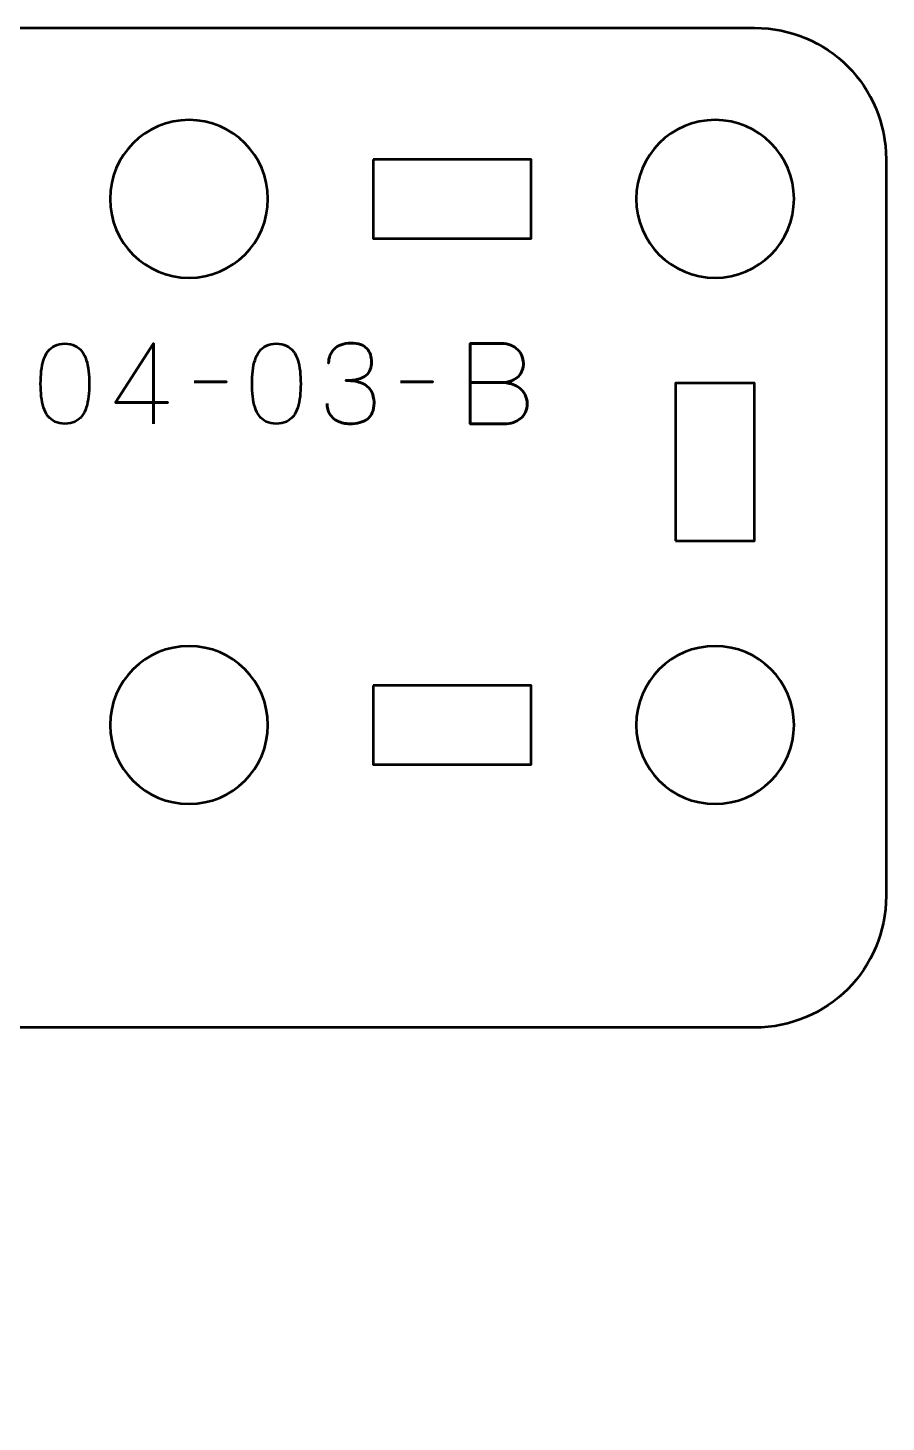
# Model space of a CAD drawing. Header units: centimetres. Extents: x -18.1 to -2.8, y -20.5 to -9.2.
# Drawn here: x -6.11 to -2.85, y -20.5 to -15.2 of the extents above; entities that cross this region are included whole.
import ezdxf

# ---------------------------------------------------------------- set-up
doc = ezdxf.new("R2010")
doc.units = ezdxf.units.CM
doc.header["$MEASUREMENT"] = 0
doc.layers.add('Layer 1', color=7, linetype='Continuous')

msp = doc.modelspace()

# ---------------------------------------------------------------- linework, layer by layer
at = {"layer": 'Layer 1', "color": 250, "lineweight": 53}
msp.add_open_spline([(-3.54999, -19.00001), (-3.54999, -19.00001), (-3.34994, -19.00002), (-3.34994, -19.00002), (-3.34994, -19.00002), (-3.07297, -19.00002), (-2.84998, -18.77707), (-2.84998, -18.49993), (-2.84998, -18.49993), (-2.84998, -18.49993), (-2.84998, -15.70006), (-2.84998, -15.70006), (-2.84998, -15.70006), (-2.84998, -15.42306), (-3.07297, -15.19997), (-3.34994, -15.19997), (-3.34994, -15.19997), (-3.34994, -15.19997), (-9.64991, -15.19997), (-9.64991, -15.19997), (-9.64991, -15.19997), (-9.92691, -15.19997), (-10.15, -15.42306), (-10.15, -15.70006), (-10.15, -15.70006), (-10.15, -15.70006), (-10.15, -19.99992), (-10.15, -19.99992), (-10.15, -19.99992), (-10.15, -20.27706), (-9.92691, -20.50002), (-9.64991, -20.50002), (-9.64991, -20.50002), (-9.64991, -20.50002), (-7.34994, -20.50002), (-7.34994, -20.50002), (-7.34994, -20.50002), (-7.07297, -20.50002), (-6.84998, -20.27706), (-6.84998, -19.99992), (-6.84998, -19.99992), (-6.84998, -19.99992), (-6.84997, -19.89999), (-6.84997, -19.89999), (-6.84997, -19.89999), (-6.84997, -19.89999), (-6.84999, -19.89999), (-6.84999, -19.89999), (-6.84999, -19.89999), (-6.84999, -19.89999), (-6.84994, -19.50002), (-6.84994, -19.50002), (-6.84994, -19.50002), (-6.84994, -19.22288), (-6.62695, -18.99992), (-6.34998, -18.99992), (-6.34998, -18.99992), (-6.34998, -18.99992), (-3.54999, -19.00001), (-3.54999, -19.00001)], degree=3, knots=[0, 0, 0, 0, 0.0666667, 0.0666667, 0.0666667, 0.0666667, 0.1333333, 0.1333333, 0.1333333, 0.1333333, 0.2, 0.2, 0.2, 0.2, 0.2666667, 0.2666667, 0.2666667, 0.2666667, 0.3333333, 0.3333333, 0.3333333, 0.3333333, 0.4, 0.4, 0.4, 0.4, 0.4666667, 0.4666667, 0.4666667, 0.4666667, 0.5333333, 0.5333333, 0.5333333, 0.5333333, 0.6, 0.6, 0.6, 0.6, 0.6666667, 0.6666667, 0.6666667, 0.6666667, 0.7333333, 0.7333333, 0.7333333, 0.7333333, 0.8, 0.8, 0.8, 0.8, 0.8666667, 0.8666667, 0.8666667, 0.8666667, 0.9333333, 0.9333333, 0.9333333, 0.9333333, 1, 1, 1, 1], dxfattribs=at)
at = {"layer": 'Layer 1', "lineweight": 53}
for points in [[(-5.19998, -15.85), (-5.19998, -16.01577), (-5.33431, -16.15), (-5.49998, -16.15), (-5.49998, -16.15), (-5.66561, -16.15), (-5.79998, -16.01577), (-5.79998, -15.85), (-5.79998, -15.85), (-5.79998, -15.68433), (-5.66561, -15.54999), (-5.49998, -15.54999), (-5.49998, -15.54999), (-5.33431, -15.54999), (-5.19998, -15.68433), (-5.19998, -15.85)], [(-3.20001, -15.85), (-3.20001, -16.01577), (-3.33424, -16.15), (-3.50001, -16.15), (-3.50001, -16.15), (-3.66568, -16.15), (-3.80001, -16.01577), (-3.80001, -15.85), (-3.80001, -15.85), (-3.80001, -15.68433), (-3.66568, -15.54999), (-3.50001, -15.54999), (-3.50001, -15.54999), (-3.33424, -15.54999), (-3.20001, -15.68433), (-3.20001, -15.85)], [(-4.79993, -15.70006), (-4.79993, -15.70006), (-4.19992, -15.70006), (-4.19992, -15.70006), (-4.19992, -15.70006), (-4.19992, -15.70006), (-4.19992, -16.00007), (-4.19992, -16.00007), (-4.19992, -16.00007), (-4.19992, -16.00007), (-4.79993, -16.00007), (-4.79993, -16.00007), (-4.79993, -16.00007), (-4.79993, -16.00007), (-4.79993, -15.70006), (-4.79993, -15.70006)], [(-3.65, -17.15005), (-3.65, -17.15005), (-3.65, -16.55006), (-3.65, -16.55006), (-3.65, -16.55006), (-3.65, -16.55006), (-3.34999, -16.55006), (-3.34999, -16.55006), (-3.34999, -16.55006), (-3.34999, -16.55006), (-3.34999, -17.15005), (-3.34999, -17.15005), (-3.34999, -17.15005), (-3.34999, -17.15005), (-3.65, -17.15005), (-3.65, -17.15005)], [(-5.19998, -17.85), (-5.19998, -18.01577), (-5.33431, -18.15), (-5.49998, -18.15), (-5.49998, -18.15), (-5.66561, -18.15), (-5.79998, -18.01577), (-5.79998, -17.85), (-5.79998, -17.85), (-5.79998, -17.68433), (-5.66561, -17.54999), (-5.49998, -17.54999), (-5.49998, -17.54999), (-5.33431, -17.54999), (-5.19998, -17.68433), (-5.19998, -17.85)], [(-3.20001, -17.85), (-3.20001, -18.01577), (-3.33424, -18.15), (-3.50001, -18.15), (-3.50001, -18.15), (-3.66568, -18.15), (-3.80001, -18.01577), (-3.80001, -17.85), (-3.80001, -17.85), (-3.80001, -17.68433), (-3.66568, -17.54999), (-3.50001, -17.54999), (-3.50001, -17.54999), (-3.33424, -17.54999), (-3.20001, -17.68433), (-3.20001, -17.85)], [(-4.79993, -17.70006), (-4.79993, -17.70006), (-4.19992, -17.70006), (-4.19992, -17.70006), (-4.19992, -17.70006), (-4.19992, -17.70006), (-4.19992, -18.00007), (-4.19992, -18.00007), (-4.19992, -18.00007), (-4.19992, -18.00007), (-4.79993, -18.00007), (-4.79993, -18.00007), (-4.79993, -18.00007), (-4.79993, -18.00007), (-4.79993, -17.70006), (-4.79993, -17.70006)]]:
    msp.add_open_spline(points, degree=3, knots=[0, 0, 0, 0, 0.25, 0.25, 0.25, 0.25, 0.5, 0.5, 0.5, 0.5, 0.75, 0.75, 0.75, 0.75, 1, 1, 1, 1], dxfattribs=at)
at = {"layer": 'Layer 1', "color": 30, "lineweight": 53}
for points, knots in [([(-5.97171, -16.705), (-5.9569, -16.70493), (-5.94413, -16.70232), (-5.93347, -16.69724), (-5.93347, -16.69724), (-5.92289, -16.69216), (-5.91407, -16.68489), (-5.90702, -16.67565), (-5.90702, -16.67565), (-5.90003, -16.66634), (-5.89453, -16.65533), (-5.89044, -16.64263), (-5.89044, -16.64263), (-5.88641, -16.62993), (-5.88352, -16.61603), (-5.8819, -16.60079), (-5.8819, -16.60079), (-5.8802, -16.58555), (-5.87936, -16.56953), (-5.87943, -16.5526), (-5.87943, -16.5526), (-5.87936, -16.53574), (-5.8802, -16.51972), (-5.8819, -16.50455), (-5.8819, -16.50455), (-5.88352, -16.48938), (-5.88641, -16.47541), (-5.89044, -16.46271), (-5.89044, -16.46271), (-5.89453, -16.45008), (-5.90003, -16.43908), (-5.90702, -16.42969), (-5.90702, -16.42969), (-5.91407, -16.42038), (-5.92289, -16.41311), (-5.93347, -16.40803), (-5.93347, -16.40803), (-5.94413, -16.40288), (-5.9569, -16.40027), (-5.97171, -16.4002), (-5.97171, -16.4002), (-5.98653, -16.40027), (-5.9993, -16.40288), (-6.00996, -16.40803), (-6.00996, -16.40803), (-6.02054, -16.41311), (-6.02936, -16.42038), (-6.03641, -16.42969), (-6.03641, -16.42969), (-6.0434, -16.43908), (-6.0489, -16.45008), (-6.05299, -16.46271), (-6.05299, -16.46271), (-6.05702, -16.47541), (-6.05991, -16.48938), (-6.06153, -16.50455), (-6.06153, -16.50455), (-6.06322, -16.51972), (-6.06407, -16.53574), (-6.064, -16.5526), (-6.064, -16.5526), (-6.06407, -16.56953), (-6.06322, -16.58555), (-6.06153, -16.60079), (-6.06153, -16.60079), (-6.05991, -16.61603), (-6.05702, -16.62993), (-6.05299, -16.64263), (-6.05299, -16.64263), (-6.0489, -16.65533), (-6.0434, -16.66634), (-6.03641, -16.67565), (-6.03641, -16.67565), (-6.02936, -16.68489), (-6.02054, -16.69216), (-6.00996, -16.69724), (-6.00996, -16.69724), (-5.9993, -16.70232), (-5.98653, -16.70493), (-5.97171, -16.705)], [0, 0, 0, 0, 0.05, 0.05, 0.05, 0.05, 0.1, 0.1, 0.1, 0.1, 0.15, 0.15, 0.15, 0.15, 0.2, 0.2, 0.2, 0.2, 0.25, 0.25, 0.25, 0.25, 0.3, 0.3, 0.3, 0.3, 0.35, 0.35, 0.35, 0.35, 0.4, 0.4, 0.4, 0.4, 0.45, 0.45, 0.45, 0.45, 0.5, 0.5, 0.5, 0.5, 0.55, 0.55, 0.55, 0.55, 0.6, 0.6, 0.6, 0.6, 0.65, 0.65, 0.65, 0.65, 0.7, 0.7, 0.7, 0.7, 0.75, 0.75, 0.75, 0.75, 0.8, 0.8, 0.8, 0.8, 0.85, 0.85, 0.85, 0.85, 0.9, 0.9, 0.9, 0.9, 0.95, 0.95, 0.95, 0.95, 1, 1, 1, 1]), ([(-5.97171, -16.705), (-5.9569, -16.70493), (-5.94413, -16.70232), (-5.93347, -16.69724), (-5.93347, -16.69724), (-5.92289, -16.69216), (-5.91407, -16.68489), (-5.90702, -16.67565), (-5.90702, -16.67565), (-5.90003, -16.66634), (-5.89453, -16.65533), (-5.89044, -16.64263), (-5.89044, -16.64263), (-5.88641, -16.62993), (-5.88352, -16.61603), (-5.8819, -16.60079), (-5.8819, -16.60079), (-5.8802, -16.58555), (-5.87936, -16.56953), (-5.87943, -16.5526), (-5.87943, -16.5526), (-5.87936, -16.53574), (-5.8802, -16.51972), (-5.8819, -16.50455), (-5.8819, -16.50455), (-5.88352, -16.48938), (-5.88641, -16.47541), (-5.89044, -16.46271), (-5.89044, -16.46271), (-5.89453, -16.45008), (-5.90003, -16.43908), (-5.90702, -16.42969), (-5.90702, -16.42969), (-5.91407, -16.42038), (-5.92289, -16.41311), (-5.93347, -16.40803), (-5.93347, -16.40803), (-5.94413, -16.40288), (-5.9569, -16.40027), (-5.97171, -16.4002), (-5.97171, -16.4002), (-5.98653, -16.40027), (-5.9993, -16.40288), (-6.00996, -16.40803), (-6.00996, -16.40803), (-6.02054, -16.41311), (-6.02936, -16.42038), (-6.03641, -16.42969), (-6.03641, -16.42969), (-6.0434, -16.43908), (-6.0489, -16.45008), (-6.05299, -16.46271), (-6.05299, -16.46271), (-6.05702, -16.47541), (-6.05991, -16.48938), (-6.06153, -16.50455), (-6.06153, -16.50455), (-6.06322, -16.51972), (-6.06407, -16.53574), (-6.064, -16.5526), (-6.064, -16.5526), (-6.06407, -16.56953), (-6.06322, -16.58555), (-6.06153, -16.60079), (-6.06153, -16.60079), (-6.05991, -16.61603), (-6.05702, -16.62993), (-6.05299, -16.64263), (-6.05299, -16.64263), (-6.0489, -16.65533), (-6.0434, -16.66634), (-6.03641, -16.67565), (-6.03641, -16.67565), (-6.02936, -16.68489), (-6.02054, -16.69216), (-6.00996, -16.69724), (-6.00996, -16.69724), (-5.9993, -16.70232), (-5.98653, -16.70493), (-5.97171, -16.705)], [0, 0, 0, 0, 0.05, 0.05, 0.05, 0.05, 0.1, 0.1, 0.1, 0.1, 0.15, 0.15, 0.15, 0.15, 0.2, 0.2, 0.2, 0.2, 0.25, 0.25, 0.25, 0.25, 0.3, 0.3, 0.3, 0.3, 0.35, 0.35, 0.35, 0.35, 0.4, 0.4, 0.4, 0.4, 0.45, 0.45, 0.45, 0.45, 0.5, 0.5, 0.5, 0.5, 0.55, 0.55, 0.55, 0.55, 0.6, 0.6, 0.6, 0.6, 0.65, 0.65, 0.65, 0.65, 0.7, 0.7, 0.7, 0.7, 0.75, 0.75, 0.75, 0.75, 0.8, 0.8, 0.8, 0.8, 0.85, 0.85, 0.85, 0.85, 0.9, 0.9, 0.9, 0.9, 0.95, 0.95, 0.95, 0.95, 1, 1, 1, 1]), ([(-5.63517, -16.705), (-5.63517, -16.705), (-5.63517, -16.39978), (-5.63517, -16.39978), (-5.63517, -16.39978), (-5.63517, -16.39978), (-5.7791, -16.62372), (-5.7791, -16.62372), (-5.7791, -16.62372), (-5.7791, -16.62372), (-5.58098, -16.62372), (-5.58098, -16.62372), (-5.58098, -16.62372), (-5.58098, -16.62372), (-5.7791, -16.62372), (-5.7791, -16.62372), (-5.7791, -16.62372), (-5.7791, -16.62372), (-5.63517, -16.39978), (-5.63517, -16.39978), (-5.63517, -16.39978), (-5.63517, -16.39978), (-5.63517, -16.705), (-5.63517, -16.705)], [0, 0, 0, 0, 0.1666667, 0.1666667, 0.1666667, 0.1666667, 0.3333333, 0.3333333, 0.3333333, 0.3333333, 0.5, 0.5, 0.5, 0.5, 0.6666667, 0.6666667, 0.6666667, 0.6666667, 0.8333333, 0.8333333, 0.8333333, 0.8333333, 1, 1, 1, 1]), ([(-5.16781, -16.705), (-5.153, -16.70493), (-5.14023, -16.70232), (-5.12957, -16.69724), (-5.12957, -16.69724), (-5.11899, -16.69216), (-5.11017, -16.68489), (-5.10312, -16.67565), (-5.10312, -16.67565), (-5.09613, -16.66634), (-5.09063, -16.65533), (-5.08654, -16.64263), (-5.08654, -16.64263), (-5.08251, -16.62993), (-5.07962, -16.61603), (-5.078, -16.60079), (-5.078, -16.60079), (-5.0763, -16.58555), (-5.07546, -16.56953), (-5.07553, -16.5526), (-5.07553, -16.5526), (-5.07546, -16.53574), (-5.0763, -16.51972), (-5.078, -16.50455), (-5.078, -16.50455), (-5.07962, -16.48938), (-5.08251, -16.47541), (-5.08654, -16.46271), (-5.08654, -16.46271), (-5.09063, -16.45008), (-5.09613, -16.43908), (-5.10312, -16.42969), (-5.10312, -16.42969), (-5.11017, -16.42038), (-5.11899, -16.41311), (-5.12957, -16.40803), (-5.12957, -16.40803), (-5.14023, -16.40288), (-5.153, -16.40027), (-5.16781, -16.4002), (-5.16781, -16.4002), (-5.18263, -16.40027), (-5.1954, -16.40288), (-5.20606, -16.40803), (-5.20606, -16.40803), (-5.21664, -16.41311), (-5.22546, -16.42038), (-5.23251, -16.42969), (-5.23251, -16.42969), (-5.2395, -16.43908), (-5.245, -16.45008), (-5.24909, -16.46271), (-5.24909, -16.46271), (-5.25312, -16.47541), (-5.25601, -16.48938), (-5.25763, -16.50455), (-5.25763, -16.50455), (-5.25932, -16.51972), (-5.26017, -16.53574), (-5.2601, -16.5526), (-5.2601, -16.5526), (-5.26017, -16.56953), (-5.25932, -16.58555), (-5.25763, -16.60079), (-5.25763, -16.60079), (-5.25601, -16.61603), (-5.25312, -16.62993), (-5.24909, -16.64263), (-5.24909, -16.64263), (-5.245, -16.65533), (-5.2395, -16.66634), (-5.23251, -16.67565), (-5.23251, -16.67565), (-5.22546, -16.68489), (-5.21664, -16.69216), (-5.20606, -16.69724), (-5.20606, -16.69724), (-5.1954, -16.70232), (-5.18263, -16.70493), (-5.16781, -16.705)], [0, 0, 0, 0, 0.05, 0.05, 0.05, 0.05, 0.1, 0.1, 0.1, 0.1, 0.15, 0.15, 0.15, 0.15, 0.2, 0.2, 0.2, 0.2, 0.25, 0.25, 0.25, 0.25, 0.3, 0.3, 0.3, 0.3, 0.35, 0.35, 0.35, 0.35, 0.4, 0.4, 0.4, 0.4, 0.45, 0.45, 0.45, 0.45, 0.5, 0.5, 0.5, 0.5, 0.55, 0.55, 0.55, 0.55, 0.6, 0.6, 0.6, 0.6, 0.65, 0.65, 0.65, 0.65, 0.7, 0.7, 0.7, 0.7, 0.75, 0.75, 0.75, 0.75, 0.8, 0.8, 0.8, 0.8, 0.85, 0.85, 0.85, 0.85, 0.9, 0.9, 0.9, 0.9, 0.95, 0.95, 0.95, 0.95, 1, 1, 1, 1]), ([(-5.16781, -16.705), (-5.153, -16.70493), (-5.14023, -16.70232), (-5.12957, -16.69724), (-5.12957, -16.69724), (-5.11899, -16.69216), (-5.11017, -16.68489), (-5.10312, -16.67565), (-5.10312, -16.67565), (-5.09613, -16.66634), (-5.09063, -16.65533), (-5.08654, -16.64263), (-5.08654, -16.64263), (-5.08251, -16.62993), (-5.07962, -16.61603), (-5.078, -16.60079), (-5.078, -16.60079), (-5.0763, -16.58555), (-5.07546, -16.56953), (-5.07553, -16.5526), (-5.07553, -16.5526), (-5.07546, -16.53574), (-5.0763, -16.51972), (-5.078, -16.50455), (-5.078, -16.50455), (-5.07962, -16.48938), (-5.08251, -16.47541), (-5.08654, -16.46271), (-5.08654, -16.46271), (-5.09063, -16.45008), (-5.09613, -16.43908), (-5.10312, -16.42969), (-5.10312, -16.42969), (-5.11017, -16.42038), (-5.11899, -16.41311), (-5.12957, -16.40803), (-5.12957, -16.40803), (-5.14023, -16.40288), (-5.153, -16.40027), (-5.16781, -16.4002), (-5.16781, -16.4002), (-5.18263, -16.40027), (-5.1954, -16.40288), (-5.20606, -16.40803), (-5.20606, -16.40803), (-5.21664, -16.41311), (-5.22546, -16.42038), (-5.23251, -16.42969), (-5.23251, -16.42969), (-5.2395, -16.43908), (-5.245, -16.45008), (-5.24909, -16.46271), (-5.24909, -16.46271), (-5.25312, -16.47541), (-5.25601, -16.48938), (-5.25763, -16.50455), (-5.25763, -16.50455), (-5.25932, -16.51972), (-5.26017, -16.53574), (-5.2601, -16.5526), (-5.2601, -16.5526), (-5.26017, -16.56953), (-5.25932, -16.58555), (-5.25763, -16.60079), (-5.25763, -16.60079), (-5.25601, -16.61603), (-5.25312, -16.62993), (-5.24909, -16.64263), (-5.24909, -16.64263), (-5.245, -16.65533), (-5.2395, -16.66634), (-5.23251, -16.67565), (-5.23251, -16.67565), (-5.22546, -16.68489), (-5.21664, -16.69216), (-5.20606, -16.69724), (-5.20606, -16.69724), (-5.1954, -16.70232), (-5.18263, -16.70493), (-5.16781, -16.705)], [0, 0, 0, 0, 0.05, 0.05, 0.05, 0.05, 0.1, 0.1, 0.1, 0.1, 0.15, 0.15, 0.15, 0.15, 0.2, 0.2, 0.2, 0.2, 0.25, 0.25, 0.25, 0.25, 0.3, 0.3, 0.3, 0.3, 0.35, 0.35, 0.35, 0.35, 0.4, 0.4, 0.4, 0.4, 0.45, 0.45, 0.45, 0.45, 0.5, 0.5, 0.5, 0.5, 0.55, 0.55, 0.55, 0.55, 0.6, 0.6, 0.6, 0.6, 0.65, 0.65, 0.65, 0.65, 0.7, 0.7, 0.7, 0.7, 0.75, 0.75, 0.75, 0.75, 0.8, 0.8, 0.8, 0.8, 0.85, 0.85, 0.85, 0.85, 0.9, 0.9, 0.9, 0.9, 0.95, 0.95, 0.95, 0.95, 1, 1, 1, 1]), ([(-4.9752, -16.62838), (-4.97513, -16.64362), (-4.9716, -16.65688), (-4.96462, -16.66838), (-4.96462, -16.66838), (-4.95763, -16.67981), (-4.94768, -16.68877), (-4.9347, -16.69519), (-4.9347, -16.69519), (-4.92172, -16.70161), (-4.90613, -16.70486), (-4.88799, -16.705), (-4.88799, -16.705), (-4.87438, -16.705), (-4.86203, -16.70359), (-4.85081, -16.70063), (-4.85081, -16.70063), (-4.83966, -16.69766), (-4.83007, -16.69308), (-4.82195, -16.6868), (-4.82195, -16.6868), (-4.81384, -16.68052), (-4.80763, -16.6724), (-4.80319, -16.66253), (-4.80319, -16.66253), (-4.79881, -16.65258), (-4.79663, -16.64065), (-4.79656, -16.62668), (-4.79656, -16.62668), (-4.79648, -16.60806), (-4.80029, -16.59232), (-4.80784, -16.57955), (-4.80784, -16.57955), (-4.81539, -16.56678), (-4.82711, -16.55719), (-4.84284, -16.55063), (-4.84284, -16.55063), (-4.85857, -16.54406), (-4.87875, -16.54075), (-4.90323, -16.54075), (-4.90323, -16.54075), (-4.88496, -16.54082), (-4.86965, -16.53913), (-4.85716, -16.53567), (-4.85716, -16.53567), (-4.84474, -16.53221), (-4.8348, -16.52734), (-4.82732, -16.52099), (-4.82732, -16.52099), (-4.81984, -16.51471), (-4.81441, -16.50723), (-4.81116, -16.49863), (-4.81116, -16.49863), (-4.80784, -16.49009), (-4.80622, -16.48071), (-4.80629, -16.47048), (-4.80629, -16.47048), (-4.80622, -16.46024), (-4.80763, -16.45079), (-4.81045, -16.44204), (-4.81045, -16.44204), (-4.81321, -16.43329), (-4.81772, -16.4256), (-4.82386, -16.41904), (-4.82386, -16.41904), (-4.83, -16.41248), (-4.83811, -16.40733), (-4.84806, -16.40366), (-4.84806, -16.40366), (-4.85808, -16.39999), (-4.87029, -16.39816), (-4.88461, -16.39809), (-4.88461, -16.39809), (-4.89886, -16.39816), (-4.91135, -16.40027), (-4.92193, -16.40437), (-4.92193, -16.40437), (-4.93259, -16.40846), (-4.94133, -16.41403), (-4.94839, -16.42116), (-4.94839, -16.42116), (-4.95537, -16.42828), (-4.9606, -16.4364), (-4.96405, -16.44557), (-4.96405, -16.44557), (-4.96758, -16.45474), (-4.96927, -16.46448), (-4.96927, -16.47471), (-4.96927, -16.47471), (-4.96927, -16.46448), (-4.96758, -16.45474), (-4.96405, -16.44557), (-4.96405, -16.44557), (-4.9606, -16.4364), (-4.95537, -16.42828), (-4.94839, -16.42116), (-4.94839, -16.42116), (-4.94133, -16.41403), (-4.93259, -16.40846), (-4.92193, -16.40437), (-4.92193, -16.40437), (-4.91135, -16.40027), (-4.89886, -16.39816), (-4.88461, -16.39809), (-4.88461, -16.39809), (-4.87029, -16.39816), (-4.85808, -16.39999), (-4.84806, -16.40366), (-4.84806, -16.40366), (-4.83811, -16.40733), (-4.83, -16.41248), (-4.82386, -16.41904), (-4.82386, -16.41904), (-4.81772, -16.4256), (-4.81321, -16.43329), (-4.81045, -16.44204), (-4.81045, -16.44204), (-4.80763, -16.45079), (-4.80622, -16.46024), (-4.80629, -16.47048), (-4.80629, -16.47048), (-4.80622, -16.48071), (-4.80784, -16.49009), (-4.81116, -16.49863), (-4.81116, -16.49863), (-4.81441, -16.50723), (-4.81984, -16.51471), (-4.82732, -16.52099), (-4.82732, -16.52099), (-4.8348, -16.52734), (-4.84474, -16.53221), (-4.85716, -16.53567), (-4.85716, -16.53567), (-4.86965, -16.53913), (-4.88496, -16.54082), (-4.90323, -16.54075), (-4.90323, -16.54075), (-4.87875, -16.54075), (-4.85857, -16.54406), (-4.84284, -16.55063), (-4.84284, -16.55063), (-4.82711, -16.55719), (-4.81539, -16.56678), (-4.80784, -16.57955), (-4.80784, -16.57955), (-4.80029, -16.59232), (-4.79648, -16.60806), (-4.79656, -16.62668), (-4.79656, -16.62668), (-4.79663, -16.64065), (-4.79881, -16.65258), (-4.80319, -16.66253), (-4.80319, -16.66253), (-4.80763, -16.6724), (-4.81384, -16.68052), (-4.82195, -16.6868), (-4.82195, -16.6868), (-4.83007, -16.69308), (-4.83966, -16.69766), (-4.85081, -16.70063), (-4.85081, -16.70063), (-4.86203, -16.70359), (-4.87438, -16.705), (-4.88799, -16.705), (-4.88799, -16.705), (-4.90613, -16.70486), (-4.92172, -16.70161), (-4.9347, -16.69519), (-4.9347, -16.69519), (-4.94768, -16.68877), (-4.95763, -16.67981), (-4.96462, -16.66838), (-4.96462, -16.66838), (-4.9716, -16.65688), (-4.97513, -16.64362), (-4.9752, -16.62838)], [0, 0, 0, 0, 0.0227273, 0.0227273, 0.0227273, 0.0227273, 0.0454545, 0.0454545, 0.0454545, 0.0454545, 0.0681818, 0.0681818, 0.0681818, 0.0681818, 0.0909091, 0.0909091, 0.0909091, 0.0909091, 0.1136364, 0.1136364, 0.1136364, 0.1136364, 0.1363636, 0.1363636, 0.1363636, 0.1363636, 0.1590909, 0.1590909, 0.1590909, 0.1590909, 0.1818182, 0.1818182, 0.1818182, 0.1818182, 0.2045455, 0.2045455, 0.2045455, 0.2045455, 0.2272727, 0.2272727, 0.2272727, 0.2272727, 0.25, 0.25, 0.25, 0.25, 0.2727273, 0.2727273, 0.2727273, 0.2727273, 0.2954545, 0.2954545, 0.2954545, 0.2954545, 0.3181818, 0.3181818, 0.3181818, 0.3181818, 0.3409091, 0.3409091, 0.3409091, 0.3409091, 0.3636364, 0.3636364, 0.3636364, 0.3636364, 0.3863636, 0.3863636, 0.3863636, 0.3863636, 0.4090909, 0.4090909, 0.4090909, 0.4090909, 0.4318182, 0.4318182, 0.4318182, 0.4318182, 0.4545455, 0.4545455, 0.4545455, 0.4545455, 0.4772727, 0.4772727, 0.4772727, 0.4772727, 0.5, 0.5, 0.5, 0.5, 0.5227273, 0.5227273, 0.5227273, 0.5227273, 0.5454545, 0.5454545, 0.5454545, 0.5454545, 0.5681818, 0.5681818, 0.5681818, 0.5681818, 0.5909091, 0.5909091, 0.5909091, 0.5909091, 0.6136364, 0.6136364, 0.6136364, 0.6136364, 0.6363636, 0.6363636, 0.6363636, 0.6363636, 0.6590909, 0.6590909, 0.6590909, 0.6590909, 0.6818182, 0.6818182, 0.6818182, 0.6818182, 0.7045455, 0.7045455, 0.7045455, 0.7045455, 0.7272727, 0.7272727, 0.7272727, 0.7272727, 0.75, 0.75, 0.75, 0.75, 0.7727273, 0.7727273, 0.7727273, 0.7727273, 0.7954545, 0.7954545, 0.7954545, 0.7954545, 0.8181818, 0.8181818, 0.8181818, 0.8181818, 0.8409091, 0.8409091, 0.8409091, 0.8409091, 0.8636364, 0.8636364, 0.8636364, 0.8636364, 0.8863636, 0.8863636, 0.8863636, 0.8863636, 0.9090909, 0.9090909, 0.9090909, 0.9090909, 0.9318182, 0.9318182, 0.9318182, 0.9318182, 0.9545455, 0.9545455, 0.9545455, 0.9545455, 0.9772727, 0.9772727, 0.9772727, 0.9772727, 1, 1, 1, 1]), ([(-4.4308, -16.54794), (-4.4308, -16.54794), (-4.31354, -16.54794), (-4.31354, -16.54794), (-4.31354, -16.54794), (-4.2983, -16.54787), (-4.28532, -16.54576), (-4.27438, -16.54159), (-4.27438, -16.54159), (-4.26351, -16.5375), (-4.2547, -16.53193), (-4.24785, -16.52494), (-4.24785, -16.52494), (-4.24101, -16.51796), (-4.23607, -16.51006), (-4.23296, -16.50131), (-4.23296, -16.50131), (-4.22993, -16.49263), (-4.22852, -16.4836), (-4.22887, -16.47429), (-4.22887, -16.47429), (-4.2293, -16.46497), (-4.23127, -16.45594), (-4.2348, -16.44712), (-4.2348, -16.44712), (-4.23826, -16.4383), (-4.24348, -16.43033), (-4.25032, -16.4232), (-4.25032, -16.4232), (-4.25716, -16.41608), (-4.2657, -16.41043), (-4.27607, -16.40627), (-4.27607, -16.40627), (-4.28645, -16.40204), (-4.29865, -16.39985), (-4.31269, -16.39978), (-4.31269, -16.39978), (-4.31269, -16.39978), (-4.4308, -16.39978), (-4.4308, -16.39978), (-4.4308, -16.39978), (-4.4308, -16.39978), (-4.4308, -16.705), (-4.4308, -16.705), (-4.4308, -16.705), (-4.4308, -16.705), (-4.30084, -16.705), (-4.30084, -16.705), (-4.30084, -16.705), (-4.2887, -16.705), (-4.27741, -16.70324), (-4.26697, -16.69978), (-4.26697, -16.69978), (-4.25653, -16.69625), (-4.24743, -16.69124), (-4.23953, -16.68454), (-4.23953, -16.68454), (-4.23169, -16.67791), (-4.22556, -16.66986), (-4.22118, -16.66034), (-4.22118, -16.66034), (-4.21681, -16.65081), (-4.21455, -16.64002), (-4.21448, -16.62795), (-4.21448, -16.62795), (-4.21476, -16.61582), (-4.2173, -16.60488), (-4.22217, -16.59508), (-4.22217, -16.59508), (-4.22704, -16.58527), (-4.23381, -16.57687), (-4.24256, -16.56982), (-4.24256, -16.56982), (-4.25131, -16.56283), (-4.26175, -16.5574), (-4.27375, -16.55366), (-4.27375, -16.55366), (-4.28574, -16.54992), (-4.299, -16.54802), (-4.31354, -16.54794), (-4.31354, -16.54794), (-4.299, -16.54802), (-4.28574, -16.54992), (-4.27375, -16.55366), (-4.27375, -16.55366), (-4.26175, -16.5574), (-4.25131, -16.56283), (-4.24256, -16.56982), (-4.24256, -16.56982), (-4.23381, -16.57687), (-4.22704, -16.58527), (-4.22217, -16.59508), (-4.22217, -16.59508), (-4.2173, -16.60488), (-4.21476, -16.61582), (-4.21448, -16.62795), (-4.21448, -16.62795), (-4.21455, -16.64002), (-4.21681, -16.65081), (-4.22118, -16.66034), (-4.22118, -16.66034), (-4.22556, -16.66986), (-4.23169, -16.67791), (-4.23953, -16.68454), (-4.23953, -16.68454), (-4.24743, -16.69124), (-4.25653, -16.69625), (-4.26697, -16.69978), (-4.26697, -16.69978), (-4.27741, -16.70324), (-4.2887, -16.705), (-4.30084, -16.705), (-4.30084, -16.705), (-4.30084, -16.705), (-4.4308, -16.705), (-4.4308, -16.705), (-4.4308, -16.705), (-4.4308, -16.705), (-4.4308, -16.39978), (-4.4308, -16.39978), (-4.4308, -16.39978), (-4.4308, -16.39978), (-4.31269, -16.39978), (-4.31269, -16.39978), (-4.31269, -16.39978), (-4.29865, -16.39985), (-4.28645, -16.40204), (-4.27607, -16.40627), (-4.27607, -16.40627), (-4.2657, -16.41043), (-4.25716, -16.41608), (-4.25032, -16.4232), (-4.25032, -16.4232), (-4.24348, -16.43033), (-4.23826, -16.4383), (-4.2348, -16.44712), (-4.2348, -16.44712), (-4.23127, -16.45594), (-4.2293, -16.46497), (-4.22887, -16.47429), (-4.22887, -16.47429), (-4.22852, -16.4836), (-4.22993, -16.49263), (-4.23296, -16.50131), (-4.23296, -16.50131), (-4.23607, -16.51006), (-4.24101, -16.51796), (-4.24785, -16.52494), (-4.24785, -16.52494), (-4.2547, -16.53193), (-4.26351, -16.5375), (-4.27438, -16.54159), (-4.27438, -16.54159), (-4.28532, -16.54576), (-4.2983, -16.54787), (-4.31354, -16.54794), (-4.31354, -16.54794), (-4.31354, -16.54794), (-4.4308, -16.54794), (-4.4308, -16.54794)], [0, 0, 0, 0, 0.025, 0.025, 0.025, 0.025, 0.05, 0.05, 0.05, 0.05, 0.075, 0.075, 0.075, 0.075, 0.1, 0.1, 0.1, 0.1, 0.125, 0.125, 0.125, 0.125, 0.15, 0.15, 0.15, 0.15, 0.175, 0.175, 0.175, 0.175, 0.2, 0.2, 0.2, 0.2, 0.225, 0.225, 0.225, 0.225, 0.25, 0.25, 0.25, 0.25, 0.275, 0.275, 0.275, 0.275, 0.3, 0.3, 0.3, 0.3, 0.325, 0.325, 0.325, 0.325, 0.35, 0.35, 0.35, 0.35, 0.375, 0.375, 0.375, 0.375, 0.4, 0.4, 0.4, 0.4, 0.425, 0.425, 0.425, 0.425, 0.45, 0.45, 0.45, 0.45, 0.475, 0.475, 0.475, 0.475, 0.5, 0.5, 0.5, 0.5, 0.525, 0.525, 0.525, 0.525, 0.55, 0.55, 0.55, 0.55, 0.575, 0.575, 0.575, 0.575, 0.6, 0.6, 0.6, 0.6, 0.625, 0.625, 0.625, 0.625, 0.65, 0.65, 0.65, 0.65, 0.675, 0.675, 0.675, 0.675, 0.7, 0.7, 0.7, 0.7, 0.725, 0.725, 0.725, 0.725, 0.75, 0.75, 0.75, 0.75, 0.775, 0.775, 0.775, 0.775, 0.8, 0.8, 0.8, 0.8, 0.825, 0.825, 0.825, 0.825, 0.85, 0.85, 0.85, 0.85, 0.875, 0.875, 0.875, 0.875, 0.9, 0.9, 0.9, 0.9, 0.925, 0.925, 0.925, 0.925, 0.95, 0.95, 0.95, 0.95, 0.975, 0.975, 0.975, 0.975, 1, 1, 1, 1]), ([(-5.48023, -16.5454), (-5.48023, -16.5454), (-5.35704, -16.5454), (-5.35704, -16.5454), (-5.35704, -16.5454), (-5.35704, -16.5454), (-5.48023, -16.5454), (-5.48023, -16.5454)], [0, 0, 0, 0, 0.5, 0.5, 0.5, 0.5, 1, 1, 1, 1]), ([(-4.69665, -16.5454), (-4.69665, -16.5454), (-4.57346, -16.5454), (-4.57346, -16.5454), (-4.57346, -16.5454), (-4.57346, -16.5454), (-4.69665, -16.5454), (-4.69665, -16.5454)], [0, 0, 0, 0, 0.5, 0.5, 0.5, 0.5, 1, 1, 1, 1])]:
    msp.add_open_spline(points, degree=3, knots=knots, dxfattribs=at)

doc.saveas('drawing.dxf')
